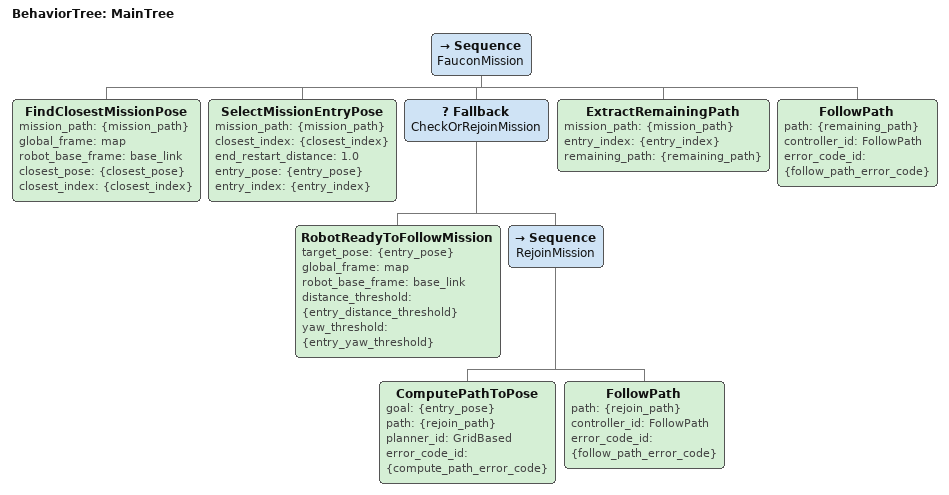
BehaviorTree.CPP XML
<root BTCPP_format="4" main_tree_to_execute="MainTree">
  <BehaviorTree ID="MainTree">

    <Sequence name="FauconMission">

      <FindClosestMissionPose
        mission_path="{mission_path}"
        global_frame="map"
        robot_base_frame="base_link"
        closest_pose="{closest_pose}"
        closest_index="{closest_index}"/>

      <SelectMissionEntryPose
        mission_path="{mission_path}"
        closest_index="{closest_index}"
        end_restart_distance="1.0"
        entry_pose="{entry_pose}"
        entry_index="{entry_index}"/>

      <Fallback name="CheckOrRejoinMission">

        <RobotReadyToFollowMission
          target_pose="{entry_pose}"
          global_frame="map"
          robot_base_frame="base_link"
          distance_threshold="{entry_distance_threshold}"
          yaw_threshold="{entry_yaw_threshold}"/>

        <Sequence name="RejoinMission">

          <ComputePathToPose
            goal="{entry_pose}"
            path="{rejoin_path}"
            planner_id="GridBased"
            error_code_id="{compute_path_error_code}"/>

          <FollowPath
            path="{rejoin_path}"
            controller_id="FollowPath"
            error_code_id="{follow_path_error_code}"/>

        </Sequence>

      </Fallback>

      <ExtractRemainingPath
        mission_path="{mission_path}"
        entry_index="{entry_index}"
        remaining_path="{remaining_path}"/>

      <FollowPath
        path="{remaining_path}"
        controller_id="FollowPath"
        error_code_id="{follow_path_error_code}"/>

    </Sequence>

  </BehaviorTree>
</root>
